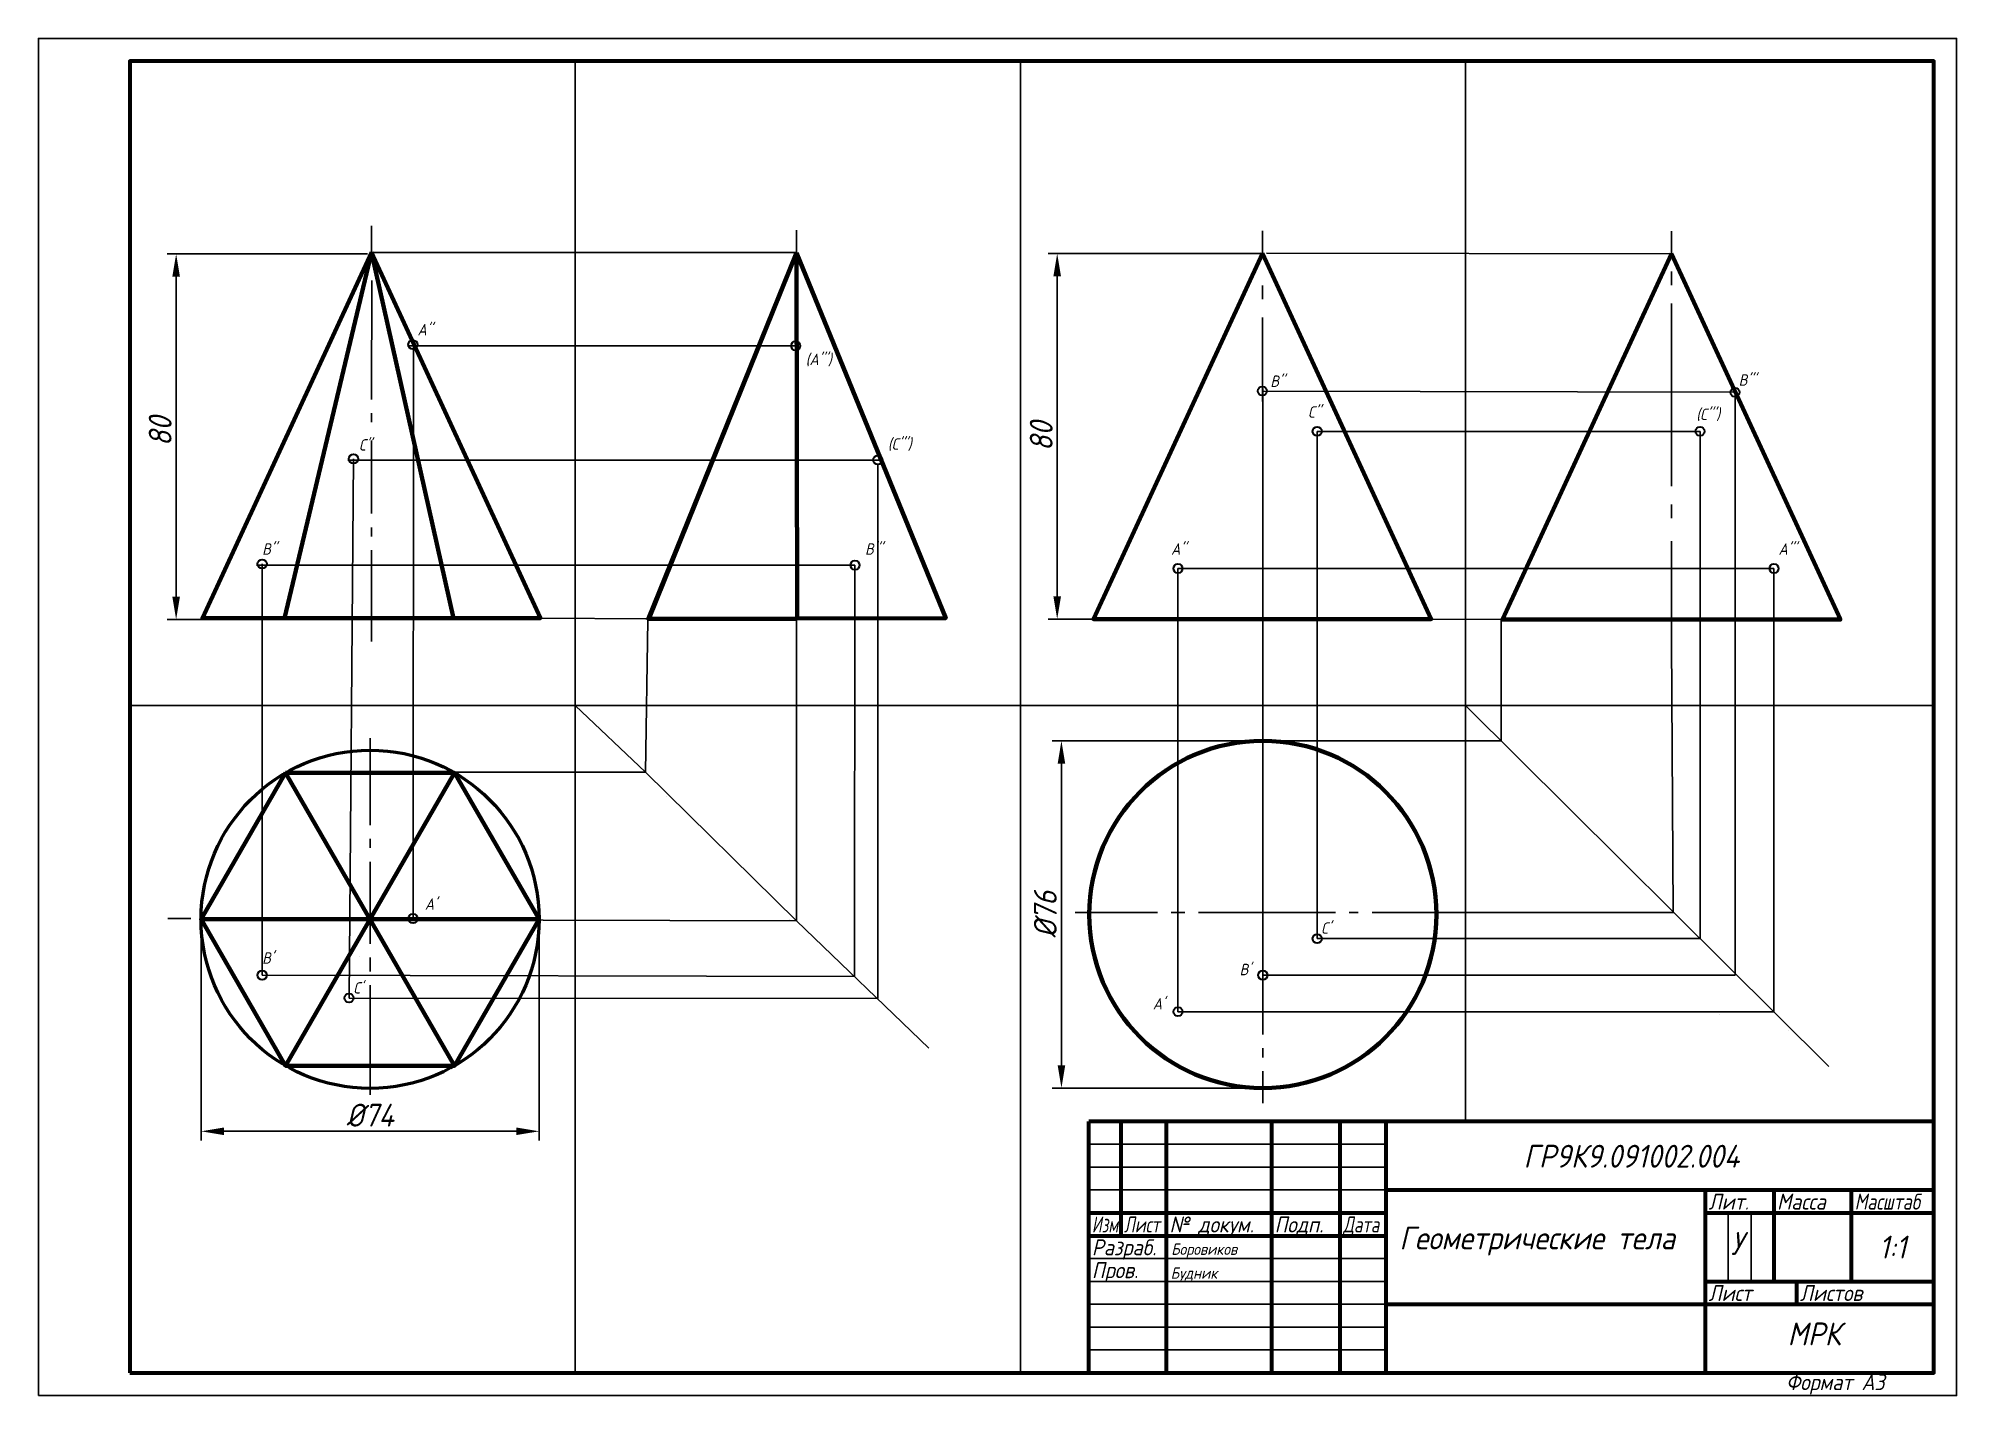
# Model space of a CAD drawing. Header units: millimetres. Extents: x 0 to 420, y 0 to 297.
import ezdxf

# ---------------------------------------------------------------- set-up
doc = ezdxf.new("R2010")
doc.units = ezdxf.units.MM
doc.header["$LTSCALE"] = 0.5
doc.layers.get('Defpoints').update_dxf_attribs({"color": 5})
doc.styles.get("Standard").update_dxf_attribs({"font": 'isocpeui.ttf', "width": 0.9})
doc.dimstyles.new('Standart', dxfattribs={"dimtxt": 5, "dimasz": 5, "dimexe": 2, "dimexo": 0, "dimgap": 1, "dimtad": 1, "dimtoh": 1, "dimdec": 0, "dimtxsty": 'Standard', "dimcen": 2.5, "dimadec": 0, "dimazin": 0, "dimtfac": 1, "dimtdec": 0, "dimtmove": 0, "dimatfit": 3, "dimldrblk": 'DOTSMALL', "dimfxl": 1, "dimarcsym": 0})

# ---------------------------------------------------------------- blocks, each defined once
blk = doc.blocks.new('*D2')
at = {"color": 0, "lineweight": -2, "transparency": 16777216}
for p, q in [((72.04, 249.84), (28.17, 249.84)), ((30.17, 244.84), (30.17, 174.84)), ((109.03, 169.84), (28.17, 169.84))]:
    blk.add_line(p, q, dxfattribs=at)
at = {"color": 0, "transparency": 16777216}
for points in [[(29.33, 244.84), (31, 244.84), (30.17, 249.84)], [(29.33, 174.84), (31, 174.84), (30.17, 169.84)]]:
    blk.add_solid(points, dxfattribs=at)
at = {"layer": 'Defpoints', "color": 0, "transparency": 16777216}
for p in [(72.04, 249.84), (30.17, 169.84), (109.03, 169.84)]:
    blk.add_point(p, dxfattribs=at)
at = {"color": 0, "transparency": 16777216, "insert": (26.67, 211), "char_height": 5, "width": 5.8823, "attachment_point": 5, "rotation": 90}
blk.add_mtext('80', dxfattribs=at)
blk = doc.blocks.new('_DotSmall')
at = {"color": 0, "linetype": 'ByBlock', "const_width": 0.5}
blk.add_lwpolyline([(-0.0625, 0, 1), (0.0625, 0, 1)], format="xyb", close=True, dxfattribs=at)
blk = doc.blocks.new('*D3')
at = {"color": 0, "lineweight": -2, "transparency": 16777216}
for p, q in [((35.63, 104.24), (35.63, 55.84)), ((109.63, 104.24), (109.63, 55.84)), ((40.63, 57.84), (104.63, 57.84))]:
    blk.add_line(p, q, dxfattribs=at)
at = {"color": 0, "transparency": 16777216}
for points in [[(40.63, 58.67), (40.63, 57.01), (35.63, 57.84)], [(104.63, 58.67), (104.63, 57.01), (109.63, 57.84)]]:
    blk.add_solid(points, dxfattribs=at)
at = {"layer": 'Defpoints', "color": 0, "transparency": 16777216}
for p in [(35.63, 104.24), (109.63, 104.24), (109.63, 57.84)]:
    blk.add_point(p, dxfattribs=at)
at = {"color": 0, "transparency": 16777216, "insert": (72.63, 61.37), "char_height": 5, "attachment_point": 5}
blk.add_mtext('%%C74', dxfattribs=at)
blk = doc.blocks.new('*D5')
at = {"color": 0, "lineweight": -2, "transparency": 16777216}
for p, q in [((268.1, 143.29), (222, 143.29)), ((224, 138.29), (224, 72.29)), ((268.1, 67.29), (222, 67.29))]:
    blk.add_line(p, q, dxfattribs=at)
at = {"color": 0, "transparency": 16777216}
for points in [[(223.17, 138.29), (224.83, 138.29), (224, 143.29)], [(223.17, 72.29), (224.83, 72.29), (224, 67.29)]]:
    blk.add_solid(points, dxfattribs=at)
at = {"layer": 'Defpoints', "color": 0, "transparency": 16777216}
for p in [(268.1, 143.29), (224, 67.29), (268.1, 67.29)]:
    blk.add_point(p, dxfattribs=at)
at = {"color": 0, "transparency": 16777216, "insert": (220.47, 105.29), "char_height": 5, "attachment_point": 5, "rotation": 90}
blk.add_mtext('%%C76', dxfattribs=at)
blk = doc.blocks.new('*D6')
at = {"color": 0, "lineweight": -2, "transparency": 16777216}
for p, q in [((267.99, 249.92), (221.07, 249.92)), ((223.07, 244.92), (223.07, 174.92)), ((267.99, 169.92), (221.07, 169.92))]:
    blk.add_line(p, q, dxfattribs=at)
at = {"color": 0, "transparency": 16777216}
for points in [[(222.24, 244.92), (223.9, 244.92), (223.07, 249.92)], [(222.24, 174.92), (223.9, 174.92), (223.07, 169.92)]]:
    blk.add_solid(points, dxfattribs=at)
at = {"layer": 'Defpoints', "color": 0, "transparency": 16777216}
for p in [(267.99, 249.92), (223.07, 169.92), (267.99, 169.92)]:
    blk.add_point(p, dxfattribs=at)
at = {"color": 0, "transparency": 16777216, "insert": (219.57, 209.92), "char_height": 5, "attachment_point": 5, "rotation": 90}
blk.add_mtext('80', dxfattribs=at)

msp = doc.modelspace()

# ---------------------------------------------------------------- linework, layer by layer
for p, q in [((20, 292), (20, 151)), ((20, 292), (20, 292)), ((20, 292), (20, 292)), ((20, 292), (117.5, 292)), ((117.5, 292), (20, 292)), ((20, 292), (215, 292)), ((117.5, 292), (117.5, 5)), ((215, 292), (312.5, 292)), ((312.5, 292), (312.5, 60)), ((72.92, 250.13), (72.92, 256)), ((166, 250), (166, 255)), ((267.99, 249.92), (267.99, 254.92)), ((357.57, 249.82), (357.57, 254.82)), ((72.92, 250.13), (165.81, 250.13)), ((268.91, 250), (268.91, 250)), ((268.91, 250), (268.91, 250)), ((268.91, 250), (268.91, 250)), ((268.91, 250), (357.57, 249.82)), ((73, 244), (72.92, 218)), ((357.57, 246), (357.57, 243)), ((267.99, 242.92), (267.99, 239.92)), ((267.99, 235.92), (268.07, 204.92)), ((357.57, 239), (357.57, 199)), ((80.79, 229.73), (165.81, 229.73)), ((82.03, 104.4), (82.1, 230.28)), ((268, 230), (268.1, 205)), ((371.48, 219.55), (268, 219.82)), ((371.48, 92), (371.48, 219.73)), ((72.92, 215), (72.92, 213)), ((280, 211), (280, 100)), ((280, 211), (358.49, 211)), ((363.82, 211), (357.57, 211)), ((363.82, 100), (363.82, 211)), ((72.92, 193), (72.92, 209)), ((67.79, 204.73), (184.22, 204.73)), ((69, 205), (68.02, 87)), ((183.79, 203.73), (183.79, 86.88)), ((268.07, 201.92), (268.07, 199.92)), ((268.1, 92), (268.1, 205)), ((268.07, 196.92), (268.07, 167.92)), ((357.57, 195), (357.57, 192)), ((72.92, 190), (72.92, 188)), ((72.92, 185), (72.92, 165)), ((357.57, 187), (357.57, 165)), ((47.79, 181.73), (178.79, 181.73)), ((49, 92), (49, 182)), ((178.69, 91.73), (178.79, 181.73)), ((249.5, 84), (249.5, 181)), ((249.5, 181), (364.49, 181)), ((380, 181), (364.49, 181)), ((379, 181), (379, 181)), ((379, 181), (379, 181)), ((380, 181), (380, 84)), ((90.87, 170.13), (109.92, 170.13)), ((109.92, 170.13), (133.63, 170)), ((132.94, 136.44), (133.46, 169.66)), ((165.96, 169.74), (165.96, 103.87)), ((231.92, 170), (268.92, 170)), ((268.92, 170), (268.92, 170)), ((304.98, 169.92), (272.48, 169.92)), ((304.98, 169.92), (320.24, 169.82)), ((320.24, 143.29), (320.24, 169.82)), ((357.57, 165), (357.94, 105.83)), ((20, 151), (415, 151)), ((117.5, 151), (117.5, 51)), ((117.5, 151), (132.94, 136.44)), ((415, 151), (415, 151)), ((415, 151), (415, 151)), ((72.63, 124.84), (72.63, 143.84)), ((268.1, 143.29), (320.24, 143.29)), ((88.88, 136.44), (132.94, 136.44)), ((132.94, 136.44), (165.96, 103.87)), ((137.5, 131), (137.5, 131)), ((72.63, 119.84), (72.63, 121.84)), ((72.63, 116.84), (72.63, 98.84)), ((241, 105.72), (227, 105.72)), ((245, 105.72), (241, 105.72)), ((251, 105.72), (248, 105.72)), ((284, 105.72), (254, 105.72)), ((287, 105.72), (289, 105.72)), ((292, 105.72), (309, 105.72)), ((306.1, 105.29), (306.1, 105.29)), ((309, 105.72), (358, 105.72)), ((33.38, 104.4), (28.38, 104.4)), ((82.79, 104.13), (165.96, 103.87)), ((164.36, 104.14), (164.36, 104.14)), ((164.36, 104.14), (164.36, 104.14)), ((165.79, 104.15), (165.79, 104.15)), ((280, 100), (363.82, 100)), ((363, 100), (363, 100)), ((363, 100), (363, 100)), ((363, 100), (363, 100)), ((363, 100), (363, 100)), ((70.38, 96), (70.38, 96)), ((72.63, 95.84), (72.63, 92.84)), ((49, 92), (178.69, 91.73)), ((72.63, 89.84), (72.63, 65.84)), ((268.1, 92), (371.48, 92)), ((268.1, 92), (268.1, 79)), ((68.02, 87), (183.79, 86.88)), ((380, 84), (249.5, 84)), ((380, 84), (380, 84)), ((368, 83.5), (368, 83.5)), ((383.27, 80), (383.27, 80)), ((268.1, 76), (268.1, 74)), ((268.1, 71), (268.1, 64)), ((312.5, 60), (312.5, 60)), ((117.5, 5), (20, 5)), ((117.5, 5), (117.5, 5))]:
    msp.add_line(p, q)
at = {"lineweight": 70}
for p, q in [((53.87, 170.13), (72.92, 250.13)), ((72.92, 250.13), (90.87, 170.13)), ((165.81, 249.73), (133.46, 169.66)), ((166.13, 170), (165.97, 250.07)), ((133.63, 170), (166.13, 170)), ((54.13, 136.28), (91.13, 72.19)), ((54.13, 72.19), (91.13, 136.28)), ((109.63, 104.24), (35.63, 104.24)), ((215, 5), (215, 5)), ((215, 5), (215, 5))]:
    msp.add_line(p, q, dxfattribs=at)
at = {"lineweight": 25}
for p, q in [((312.51, 150.97), (392, 72)), ((165.96, 103.87), (195, 76))]:
    msp.add_line(p, q, dxfattribs=at)
at = {"color": 7, "linetype": 'Continuous', "lineweight": 60}
for p, q in [((415, 60), (230, 60)), ((230, 5), (230, 60)), ((237, 60), (237, 35)), ((247, 5), (247, 60)), ((270, 60), (270, 5)), ((285, 5), (285, 60)), ((295, 60), (295, 5)), ((295, 45), (415, 45)), ((365, 5), (365, 45)), ((380, 45), (380, 25)), ((397, 25), (397, 45)), ((230, 40), (295, 40)), ((365, 40), (415, 40)), ((230, 35), (295, 35)), ((365, 25), (415, 25)), ((385, 20), (385, 25)), ((295, 20), (415, 20))]:
    msp.add_line(p, q, dxfattribs=at)
at = {"color": 7, "linetype": 'Continuous', "lineweight": -3}
for p, q in [((230, 55), (295, 55)), ((230, 50), (295, 50)), ((230, 45), (295, 45)), ((370, 25), (370, 40)), ((375, 40), (375, 25)), ((230, 30), (295, 30)), ((230, 25), (295, 25)), ((230, 20), (295, 20)), ((230, 15), (295, 15)), ((230, 10), (295, 10))]:
    msp.add_line(p, q, dxfattribs=at)
at = {"color": 7, "linetype": 'Continuous'}
msp.add_line((365, 45), (365, 40), dxfattribs=at)
at = {"color": 7, "linetype": 'Continuous', "lineweight": 60}
msp.add_lwpolyline([(20, 5), (415, 5), (415, 292), (20, 292)], close=True, dxfattribs=at)
msp.add_lwpolyline([(215, 292), (215, 5)])
at = {"lineweight": 70}
for points in [[(72.92, 250.13), (35.92, 170.13), (109.92, 170.13)], [(165.97, 250.07), (133.63, 170), (198.68, 170.15)], [(267.99, 249.92), (230.99, 169.92), (304.98, 169.92)], [(357.57, 249.82), (320.57, 169.82), (394.56, 169.82)], [(54.13, 136.28), (35.63, 104.24), (54.13, 72.19), (91.13, 72.19), (109.63, 104.24), (91.13, 136.28)]]:
    msp.add_lwpolyline(points, close=True, dxfattribs=at)
msp.add_lwpolyline([(267.99, 249.92), (230.99, 169.92)], dxfattribs=at)
at = {"lineweight": 30}
for centre in [(82, 230), (165.79, 229.73), (268, 219.82), (371.48, 219.55), (280, 211), (363.82, 211), (69, 205), (69, 205), (183.79, 204.73), (49, 182), (178.79, 181.73), (249.5, 181), (380, 181), (82.03, 104.4), (280, 100), (49, 92), (49, 92), (268.1, 92), (68.02, 87), (249.5, 84)]:
    msp.add_circle(centre, 1, dxfattribs=at)
at = {"lineweight": 70}
msp.add_circle((268.1, 105.29), 38, dxfattribs=at)
at = {"lineweight": 50}
msp.add_circle((72.63, 104.24), 37, dxfattribs=at)
for p in [(81.02, 214.03), (89.12, 177.93)]:
    msp.add_point(p)
at = {"layer": 'Defpoints'}
msp.add_lwpolyline([(0, 0), (420, 0), (420, 297), (0, 297)], close=True, dxfattribs=at)

# ---------------------------------------------------------------- texts
at = {"color": 7, "linetype": 'Continuous', "lineweight": -3}
for s, width, p in [('Лит.', 0.9, (365.67, 40.7)), ('Масса', 0.9, (380.67, 40.7)), ('Масштаб', 0.8, (397.67, 40.7)), ('Изм.', 0.7, (230.67, 35.7)), ('Лист', 0.75, (237.67, 35.7)), ('№ докум.', 0.9, (247.67, 35.7)), ('Подп.', 0.9, (270.67, 35.7)), ('Дата', 0.75, (285.67, 35.7)), ('Разраб.', 0.9, (230.67, 30.7)), ('Пров.', 0.9, (230.67, 25.7)), ('Лист', 0.9, (365.67, 20.7)), ('Листов', 0.9, (385.67, 20.7))]:
    msp.add_text(s, height=3.5, dxfattribs=dict(at, width=width)).set_placement(p)
at = {"color": 7, "linetype": 'Continuous', "lineweight": 70, "width": 0.9}
msp.add_text('Формат А3', height=3.5, dxfattribs=at).set_placement((382.66, 1.2))
at = {"attachment_point": 1}
for s, width, insert, char_height in [("А''", 6, (83, 234.5), 2.5), ("(А''')", 6, (168, 228), 2.5), ("В''", 10, (269.73, 223.23), 2.5), ("В'''", 10, (372.27, 223.48), 2.5), ("С''", 4, (278, 216.5), 2.5), ("(С''')", 4, (363, 216), 2.5), ("(С''')", 4, (186, 209.5), 2.5), ("С''", 4, (70.21, 209.3), 2.5), ("В''", 10, (49, 186.5), 2.5), ("В'''", 10, (181, 186.5), 2.5), ("А''", 6, (248, 186.5), 2.5), ("А'''", 6, (381, 186.5), 2.5), ("А'", 6, (84.61, 108.81), 2.5), ("С'", 1.9833, (280.87, 103.56), 2.5), ("В'", 10, (49, 97), 2.5), ("В'", 10, (263, 94.5), 2.5), ("С'", 1.9833, (68.98, 90.48), 2.5), ("А'", 6, (244, 87), 2.5), ('ГР9К9.091002.004', 53.8283, (325.18, 54.89), 5), ('У', 5, (370.57, 35.79), 5), ('Будник', 45.3793, (247.91, 28.06), 2.5)]:
    msp.add_mtext_dynamic_manual_height_columns(s, width=width, gutter_width=25, heights=[0], dxfattribs=dict(at, insert=insert, char_height=char_height))
at = {"insert": (298, 37), "char_height": 5, "width": 63.4675, "attachment_point": 1}
msp.add_mtext('Геометрические тела', dxfattribs=at)
at = {"attachment_point": 1}
for s, insert, char_height in [('1:1', (403, 35), 5), ('Боровиков', (248.03, 33.3), 2.5), ('МРК', (383, 16), 5)]:
    msp.add_mtext(s, dxfattribs=dict(at, insert=insert, char_height=char_height))

# ---------------------------------------------------------------- dimensions: what is measured, and where the dimension line sits
dim = msp.add_linear_dim(base=(30.17, 169.84), p1=(72.04, 249.84), p2=(109.03, 169.84), angle=90, dimstyle='Standart', override={"dimtad": 3})
dim.commit()
dim.dimension.update_dxf_attribs({"geometry": '*D2', "text_midpoint": (30.17, 211), "dimtype": 160})
dim = msp.add_linear_dim(base=(223.07, 169.92), p1=(267.99, 249.92), p2=(267.99, 169.92), angle=90, dimstyle='Standart')
dim.commit()
dim.dimension.update_dxf_attribs({"geometry": '*D6', "text_midpoint": (223.07, 209.92), "dimtype": 160})
dim = msp.add_linear_dim(base=(224, 67.29), p1=(268.1, 143.29), p2=(268.1, 67.29), angle=90, text='%%C76', dimstyle='Standart')
dim.commit()
dim.dimension.update_dxf_attribs({"geometry": '*D5', "text_midpoint": (220.47, 105.29)})
dim = msp.add_linear_dim(base=(109.63, 57.84), p1=(35.63, 104.24), p2=(109.63, 104.24), text='%%C74', dimstyle='Standart')
dim.commit()
dim.dimension.update_dxf_attribs({"geometry": '*D3', "text_midpoint": (72.63, 61.37)})

doc.saveas('drawing.dxf')
